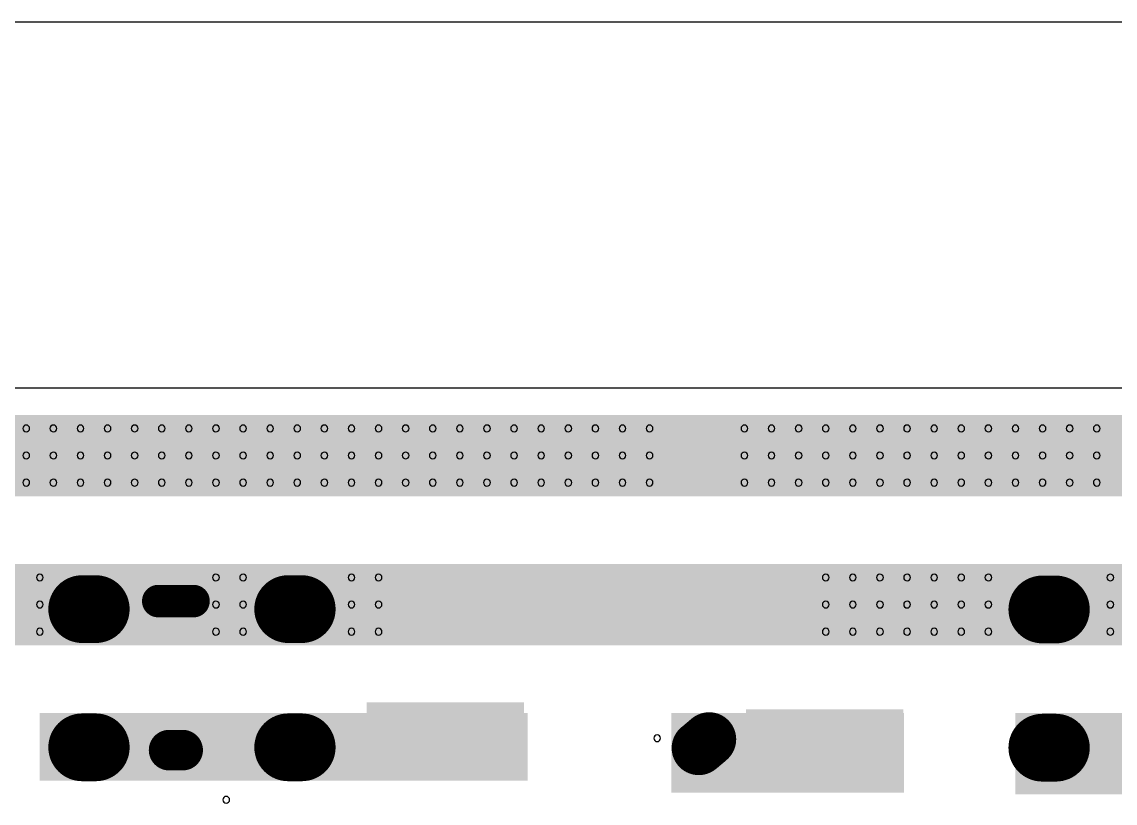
# Model space of a CAD drawing. Header units: inches. Extents: x 32166 to 66782, y 2386 to 7162.
# Drawn here: x 33559.1 to 33740.7, y 3628.6 to 3758.4 of the extents above; entities that cross this region are included whole.
import ezdxf

# ---------------------------------------------------------------- set-up
doc = ezdxf.new("R2010")
doc.units = ezdxf.units.IN
doc.header["$LTSCALE"] = 0.64311
doc.header["$MEASUREMENT"] = 0
for name, color, linetype in [('KEEPOUTLAYER', 6, 'CONTINUOUS'), ('MIDLAYER1', 16, 'CONTINUOUS'), ('MULTILAYER', 9, 'CONTINUOUS')]:
    doc.layers.add(name, color=color, linetype=linetype)

msp = doc.modelspace()

# ---------------------------------------------------------------- linework, layer by layer
at = {"layer": 'KEEPOUTLAYER'}
for p, q in [((32666.61, 3758.35), (34174.11, 3758.35)), ((32666.61, 3697.6), (34174.11, 3697.6))]:
    msp.add_line(p, q, dxfattribs=at)
at = {"layer": 'MIDLAYER1'}
for points, const_width in [([(33569.15, 3660.85), (33571.4, 3660.85)], 11.25), ([(33603.35, 3660.85), (33605.6, 3660.85)], 11.25), ([(33728.57, 3660.79), (33730.82, 3660.79)], 11.25), ([(33587.63, 3662.18), (33581.78, 3662.18)], 5.4), ([(33569.15, 3637.9), (33571.4, 3637.9)], 11.25), ([(33603.35, 3637.9), (33605.6, 3637.9)], 11.25), ([(33673.25, 3639.23), (33671.53, 3637.78)], 9), ([(33728.57, 3637.84), (33730.82, 3637.84)], 11.25), ([(33585.83, 3637.43), (33583.58, 3637.43)], 6.75)]:
    msp.add_lwpolyline(points, dxfattribs=dict(at, const_width=const_width))
for points, const_width in [([(33571.96, 3660.85, 1), (33566.34, 3660.85, 1)], 5.63), ([(33574.21, 3660.85, 1), (33568.59, 3660.85, 1)], 5.63), ([(33606.16, 3660.85, 1), (33600.54, 3660.85, 1)], 5.63), ([(33608.41, 3660.85, 1), (33602.79, 3660.85, 1)], 5.63), ([(33731.38, 3660.79, 1), (33725.76, 3660.79, 1)], 5.63), ([(33733.63, 3660.79, 1), (33728.01, 3660.79, 1)], 5.63), ([(33581.78, 3663.53, 1), (33581.78, 3660.83, 1)], 2.7), ([(33587.63, 3663.53, 1), (33587.63, 3660.83, 1)], 2.7), ([(33571.96, 3637.9, 1), (33566.34, 3637.9, 1)], 5.63), ([(33574.21, 3637.9, 1), (33568.59, 3637.9, 1)], 5.63), ([(33606.16, 3637.9, 1), (33600.54, 3637.9, 1)], 5.63), ([(33608.41, 3637.9, 1), (33602.79, 3637.9, 1)], 5.63), ([(33671.8, 3640.95, 1), (33674.69, 3637.51, 1)], 4.5), ([(33731.38, 3637.84, 1), (33725.76, 3637.84, 1)], 5.63), ([(33733.63, 3637.84, 1), (33728.01, 3637.84, 1)], 5.63), ([(33670.08, 3639.51, 1), (33672.97, 3636.06, 1)], 4.5), ([(33583.58, 3639.12, 1), (33583.58, 3635.75, 1)], 3.37), ([(33585.83, 3639.12, 1), (33585.83, 3635.75, 1)], 3.37)]:
    msp.add_lwpolyline(points, format="xyb", close=True, dxfattribs=dict(at, const_width=const_width))
for centre, start, end in [((33559.86, 3690.85), 0, 180), ((33559.86, 3690.85), 180, 0), ((33564.36, 3690.85), 0, 180), ((33564.36, 3690.85), 180, 0), ((33568.86, 3690.85), 0, 180), ((33568.86, 3690.85), 180, 0), ((33573.36, 3690.85), 0, 180), ((33573.36, 3690.85), 180, 0), ((33577.86, 3690.85), 0, 180), ((33577.86, 3690.85), 180, 0), ((33582.36, 3690.85), 0, 180), ((33582.36, 3690.85), 180, 0), ((33586.86, 3690.85), 0, 180), ((33586.86, 3690.85), 180, 0), ((33591.36, 3690.85), 0, 180), ((33591.36, 3690.85), 180, 0), ((33595.86, 3690.85), 0, 180), ((33595.86, 3690.85), 180, 0), ((33600.36, 3690.85), 0, 180), ((33600.36, 3690.85), 180, 0), ((33604.86, 3690.85), 0, 180), ((33604.86, 3690.85), 180, 0), ((33609.36, 3690.85), 0, 180), ((33609.36, 3690.85), 180, 0), ((33613.86, 3690.85), 0, 180), ((33613.86, 3690.85), 180, 0), ((33618.36, 3690.85), 0, 180), ((33618.36, 3690.85), 180, 0), ((33622.86, 3690.85), 0, 180), ((33622.86, 3690.85), 180, 0), ((33627.36, 3690.85), 0, 180), ((33627.36, 3690.85), 180, 0), ((33631.86, 3690.85), 0, 180), ((33631.86, 3690.85), 180, 0), ((33636.36, 3690.85), 0, 180), ((33636.36, 3690.85), 180, 0), ((33640.86, 3690.85), 0, 180), ((33640.86, 3690.85), 180, 0), ((33645.36, 3690.85), 0, 180), ((33645.36, 3690.85), 180, 0), ((33649.86, 3690.85), 0, 180), ((33649.86, 3690.85), 180, 0), ((33654.36, 3690.85), 0, 180), ((33654.36, 3690.85), 180, 0), ((33658.86, 3690.85), 0, 180), ((33658.86, 3690.85), 180, 0), ((33663.36, 3690.85), 0, 180), ((33663.36, 3690.85), 180, 0), ((33679.11, 3690.85), 0, 180), ((33679.11, 3690.85), 180, 0), ((33683.61, 3690.85), 0, 180), ((33683.61, 3690.85), 180, 0), ((33688.11, 3690.85), 0, 180), ((33688.11, 3690.85), 180, 0), ((33692.61, 3690.85), 0, 180), ((33692.61, 3690.85), 180, 0), ((33697.11, 3690.85), 0, 180), ((33697.11, 3690.85), 180, 0), ((33701.61, 3690.85), 0, 180), ((33701.61, 3690.85), 180, 0), ((33706.11, 3690.85), 0, 180), ((33706.11, 3690.85), 180, 0), ((33710.61, 3690.85), 0, 180), ((33710.61, 3690.85), 180, 0), ((33715.11, 3690.85), 0, 180), ((33715.11, 3690.85), 180, 0), ((33719.61, 3690.85), 0, 180), ((33719.61, 3690.85), 180, 0), ((33724.11, 3690.85), 0, 180), ((33724.11, 3690.85), 180, 0), ((33728.61, 3690.85), 0, 180), ((33728.61, 3690.85), 180, 0), ((33733.11, 3690.85), 0, 180), ((33733.11, 3690.85), 180, 0), ((33737.61, 3690.85), 0, 180), ((33737.61, 3690.85), 180, 0), ((33559.86, 3686.35), 0, 180), ((33564.36, 3686.35), 0, 180), ((33568.86, 3686.35), 0, 180), ((33573.36, 3686.35), 0, 180), ((33577.86, 3686.35), 0, 180), ((33582.36, 3686.35), 0, 180), ((33586.86, 3686.35), 0, 180), ((33591.36, 3686.35), 0, 180), ((33595.86, 3686.35), 0, 180), ((33600.36, 3686.35), 0, 180), ((33604.86, 3686.35), 0, 180), ((33609.36, 3686.35), 0, 180), ((33613.86, 3686.35), 0, 180), ((33618.36, 3686.35), 0, 180), ((33622.86, 3686.35), 0, 180), ((33627.36, 3686.35), 0, 180), ((33631.86, 3686.35), 0, 180), ((33636.36, 3686.35), 0, 180), ((33640.86, 3686.35), 0, 180), ((33645.36, 3686.35), 0, 180), ((33649.86, 3686.35), 0, 180), ((33654.36, 3686.35), 0, 180), ((33658.86, 3686.35), 0, 180), ((33663.36, 3686.35), 0, 180), ((33679.11, 3686.35), 0, 180), ((33683.61, 3686.35), 0, 180), ((33688.11, 3686.35), 0, 180), ((33692.61, 3686.35), 0, 180), ((33697.11, 3686.35), 0, 180), ((33701.61, 3686.35), 0, 180), ((33706.11, 3686.35), 0, 180), ((33710.61, 3686.35), 0, 180), ((33715.11, 3686.35), 0, 180), ((33719.61, 3686.35), 0, 180), ((33724.11, 3686.35), 0, 180), ((33728.61, 3686.35), 0, 180), ((33733.11, 3686.35), 0, 180), ((33737.61, 3686.35), 0, 180), ((33559.86, 3686.35), 180, 0), ((33564.36, 3686.35), 180, 0), ((33568.86, 3686.35), 180, 0), ((33573.36, 3686.35), 180, 0), ((33577.86, 3686.35), 180, 0), ((33582.36, 3686.35), 180, 0), ((33586.86, 3686.35), 180, 0), ((33591.36, 3686.35), 180, 0), ((33595.86, 3686.35), 180, 0), ((33600.36, 3686.35), 180, 0), ((33604.86, 3686.35), 180, 0), ((33609.36, 3686.35), 180, 0), ((33613.86, 3686.35), 180, 0), ((33618.36, 3686.35), 180, 0), ((33622.86, 3686.35), 180, 0), ((33627.36, 3686.35), 180, 0), ((33631.86, 3686.35), 180, 0), ((33636.36, 3686.35), 180, 0), ((33640.86, 3686.35), 180, 0), ((33645.36, 3686.35), 180, 0), ((33649.86, 3686.35), 180, 0), ((33654.36, 3686.35), 180, 0), ((33658.86, 3686.35), 180, 0), ((33663.36, 3686.35), 180, 0), ((33679.11, 3686.35), 180, 0), ((33683.61, 3686.35), 180, 0), ((33688.11, 3686.35), 180, 0), ((33692.61, 3686.35), 180, 0), ((33697.11, 3686.35), 180, 0), ((33701.61, 3686.35), 180, 0), ((33706.11, 3686.35), 180, 0), ((33710.61, 3686.35), 180, 0), ((33715.11, 3686.35), 180, 0), ((33719.61, 3686.35), 180, 0), ((33724.11, 3686.35), 180, 0), ((33728.61, 3686.35), 180, 0), ((33733.11, 3686.35), 180, 0), ((33737.61, 3686.35), 180, 0), ((33559.86, 3681.85), 0, 180), ((33559.86, 3681.85), 180, 0), ((33564.36, 3681.85), 0, 180), ((33564.36, 3681.85), 180, 0), ((33568.86, 3681.85), 0, 180), ((33568.86, 3681.85), 180, 0), ((33573.36, 3681.85), 0, 180), ((33573.36, 3681.85), 180, 0), ((33577.86, 3681.85), 0, 180), ((33577.86, 3681.85), 180, 0), ((33582.36, 3681.85), 0, 180), ((33582.36, 3681.85), 180, 0), ((33586.86, 3681.85), 0, 180), ((33586.86, 3681.85), 180, 0), ((33591.36, 3681.85), 0, 180), ((33591.36, 3681.85), 180, 0), ((33595.86, 3681.85), 0, 180), ((33595.86, 3681.85), 180, 0), ((33600.36, 3681.85), 0, 180), ((33600.36, 3681.85), 180, 0), ((33604.86, 3681.85), 0, 180), ((33604.86, 3681.85), 180, 0), ((33609.36, 3681.85), 0, 180), ((33609.36, 3681.85), 180, 0), ((33613.86, 3681.85), 0, 180), ((33613.86, 3681.85), 180, 0), ((33618.36, 3681.85), 0, 180), ((33618.36, 3681.85), 180, 0), ((33622.86, 3681.85), 0, 180), ((33622.86, 3681.85), 180, 0), ((33627.36, 3681.85), 0, 180), ((33627.36, 3681.85), 180, 0), ((33631.86, 3681.85), 0, 180), ((33631.86, 3681.85), 180, 0), ((33636.36, 3681.85), 0, 180), ((33636.36, 3681.85), 180, 0), ((33640.86, 3681.85), 0, 180), ((33640.86, 3681.85), 180, 0), ((33645.36, 3681.85), 0, 180), ((33645.36, 3681.85), 180, 0), ((33649.86, 3681.85), 0, 180), ((33649.86, 3681.85), 180, 0), ((33654.36, 3681.85), 0, 180), ((33654.36, 3681.85), 180, 0), ((33658.86, 3681.85), 0, 180), ((33658.86, 3681.85), 180, 0), ((33663.36, 3681.85), 0, 180), ((33663.36, 3681.85), 180, 0), ((33679.11, 3681.85), 0, 180), ((33679.11, 3681.85), 180, 0), ((33683.61, 3681.85), 0, 180), ((33683.61, 3681.85), 180, 0), ((33688.11, 3681.85), 0, 180), ((33688.11, 3681.85), 180, 0), ((33692.61, 3681.85), 0, 180), ((33692.61, 3681.85), 180, 0), ((33697.11, 3681.85), 0, 180), ((33697.11, 3681.85), 180, 0), ((33701.61, 3681.85), 0, 180), ((33701.61, 3681.85), 180, 0), ((33706.11, 3681.85), 0, 180), ((33706.11, 3681.85), 180, 0), ((33710.61, 3681.85), 0, 180), ((33710.61, 3681.85), 180, 0), ((33715.11, 3681.85), 0, 180), ((33715.11, 3681.85), 180, 0), ((33719.61, 3681.85), 0, 180), ((33719.61, 3681.85), 180, 0), ((33724.11, 3681.85), 0, 180), ((33724.11, 3681.85), 180, 0), ((33728.61, 3681.85), 0, 180), ((33728.61, 3681.85), 180, 0), ((33733.11, 3681.85), 0, 180), ((33733.11, 3681.85), 180, 0), ((33737.61, 3681.85), 0, 180), ((33737.61, 3681.85), 180, 0), ((33562.11, 3666.1), 0, 180), ((33562.11, 3666.1), 180, 0), ((33591.36, 3666.1), 0, 180), ((33591.36, 3666.1), 180, 0), ((33595.86, 3666.1), 0, 180), ((33595.86, 3666.1), 180, 0), ((33613.86, 3666.1), 0, 180), ((33613.86, 3666.1), 180, 0), ((33618.36, 3666.1), 0, 180), ((33618.36, 3666.1), 180, 0), ((33692.61, 3666.1), 0, 180), ((33692.61, 3666.1), 180, 0), ((33697.11, 3666.1), 0, 180), ((33697.11, 3666.1), 180, 0), ((33701.61, 3666.1), 0, 180), ((33701.61, 3666.1), 180, 0), ((33706.11, 3666.1), 0, 180), ((33706.11, 3666.1), 180, 0), ((33710.61, 3666.1), 0, 180), ((33710.61, 3666.1), 180, 0), ((33715.11, 3666.1), 0, 180), ((33715.11, 3666.1), 180, 0), ((33719.61, 3666.1), 0, 180), ((33719.61, 3666.1), 180, 0), ((33739.86, 3666.1), 0, 180), ((33739.86, 3666.1), 180, 0), ((33562.11, 3661.6), 0, 180), ((33562.11, 3661.6), 180, 0), ((33591.36, 3661.6), 0, 180), ((33591.36, 3661.6), 180, 0), ((33595.86, 3661.6), 0, 180), ((33595.86, 3661.6), 180, 0), ((33613.86, 3661.6), 0, 180), ((33613.86, 3661.6), 180, 0), ((33618.36, 3661.6), 0, 180), ((33618.36, 3661.6), 180, 0), ((33692.61, 3661.6), 0, 180), ((33692.61, 3661.6), 180, 0), ((33697.11, 3661.6), 0, 180), ((33697.11, 3661.6), 180, 0), ((33701.61, 3661.6), 0, 180), ((33701.61, 3661.6), 180, 0), ((33706.11, 3661.6), 0, 180), ((33706.11, 3661.6), 180, 0), ((33710.61, 3661.6), 0, 180), ((33710.61, 3661.6), 180, 0), ((33715.11, 3661.6), 0, 180), ((33715.11, 3661.6), 180, 0), ((33719.61, 3661.6), 0, 180), ((33719.61, 3661.6), 180, 0), ((33739.86, 3661.6), 0, 180), ((33739.86, 3661.6), 180, 0), ((33562.11, 3657.1), 0, 180), ((33562.11, 3657.1), 180, 0), ((33591.36, 3657.1), 0, 180), ((33591.36, 3657.1), 180, 0), ((33595.86, 3657.1), 0, 180), ((33595.86, 3657.1), 180, 0), ((33613.86, 3657.1), 0, 180), ((33613.86, 3657.1), 180, 0), ((33618.36, 3657.1), 0, 180), ((33618.36, 3657.1), 180, 0), ((33692.61, 3657.1), 0, 180), ((33692.61, 3657.1), 180, 0), ((33697.11, 3657.1), 0, 180), ((33697.11, 3657.1), 180, 0), ((33701.61, 3657.1), 0, 180), ((33701.61, 3657.1), 180, 0), ((33706.11, 3657.1), 0, 180), ((33706.11, 3657.1), 180, 0), ((33710.61, 3657.1), 0, 180), ((33710.61, 3657.1), 180, 0), ((33715.11, 3657.1), 0, 180), ((33715.11, 3657.1), 180, 0), ((33719.61, 3657.1), 0, 180), ((33719.61, 3657.1), 180, 0), ((33739.86, 3657.1), 0, 180), ((33739.86, 3657.1), 180, 0), ((33664.62, 3639.41), 0, 180), ((33664.62, 3639.41), 180, 0), ((33593.07, 3629.2), 0, 180), ((33593.07, 3629.2), 180, 0)]:
    msp.add_arc(centre, 0.562, start, end, dxfattribs=at)
for points in [[(33418.11, 3679.6), (33872.61, 3679.6), (33418.11, 3693.1), (33872.61, 3693.1)], [(33321.36, 3654.85), (33928.86, 3654.85), (33321.36, 3668.35), (33928.86, 3668.35)], [(33642.49, 3645.36), (33616.39, 3645.36), (33642.49, 3634.11), (33616.39, 3634.11)], [(33562.11, 3632.35), (33643.11, 3632.35), (33562.11, 3643.6), (33643.11, 3643.6)], [(33666.96, 3630.37), (33705.62, 3630.37), (33666.96, 3643.6), (33705.62, 3643.6)], [(33705.49, 3644.23), (33679.39, 3644.23), (33705.49, 3635.23), (33679.39, 3635.23)], [(33724.11, 3630.1), (33802.86, 3630.1), (33724.11, 3643.6), (33802.86, 3643.6)]]:
    msp.add_solid(points, dxfattribs=at)
at = {"layer": 'MULTILAYER'}
for points, const_width in [([(33569.15, 3660.85), (33571.4, 3660.85)], 11.25), ([(33603.35, 3660.85), (33605.6, 3660.85)], 11.25), ([(33728.57, 3660.79), (33730.82, 3660.79)], 11.25), ([(33587.63, 3662.18), (33581.78, 3662.18)], 5.4), ([(33569.15, 3637.9), (33571.4, 3637.9)], 11.25), ([(33603.35, 3637.9), (33605.6, 3637.9)], 11.25), ([(33673.25, 3639.23), (33671.53, 3637.78)], 9), ([(33728.57, 3637.84), (33730.82, 3637.84)], 11.25), ([(33585.83, 3637.43), (33583.58, 3637.43)], 6.75)]:
    msp.add_lwpolyline(points, dxfattribs=dict(at, const_width=const_width))
for points, const_width in [([(33571.96, 3660.85, 1), (33566.34, 3660.85, 1)], 5.63), ([(33574.21, 3660.85, 1), (33568.59, 3660.85, 1)], 5.63), ([(33606.16, 3660.85, 1), (33600.54, 3660.85, 1)], 5.63), ([(33608.41, 3660.85, 1), (33602.79, 3660.85, 1)], 5.63), ([(33731.38, 3660.79, 1), (33725.76, 3660.79, 1)], 5.63), ([(33733.63, 3660.79, 1), (33728.01, 3660.79, 1)], 5.63), ([(33581.78, 3663.53, 1), (33581.78, 3660.83, 1)], 2.7), ([(33587.63, 3663.53, 1), (33587.63, 3660.83, 1)], 2.7), ([(33571.96, 3637.9, 1), (33566.34, 3637.9, 1)], 5.63), ([(33574.21, 3637.9, 1), (33568.59, 3637.9, 1)], 5.63), ([(33606.16, 3637.9, 1), (33600.54, 3637.9, 1)], 5.63), ([(33608.41, 3637.9, 1), (33602.79, 3637.9, 1)], 5.63), ([(33671.8, 3640.95, 1), (33674.69, 3637.51, 1)], 4.5), ([(33731.38, 3637.84, 1), (33725.76, 3637.84, 1)], 5.63), ([(33733.63, 3637.84, 1), (33728.01, 3637.84, 1)], 5.63), ([(33670.08, 3639.51, 1), (33672.97, 3636.06, 1)], 4.5), ([(33583.58, 3639.12, 1), (33583.58, 3635.75, 1)], 3.37), ([(33585.83, 3639.12, 1), (33585.83, 3635.75, 1)], 3.37)]:
    msp.add_lwpolyline(points, format="xyb", close=True, dxfattribs=dict(at, const_width=const_width))
for centre, start, end in [((33559.86, 3690.85), 0, 180), ((33559.86, 3690.85), 180, 0), ((33564.36, 3690.85), 0, 180), ((33564.36, 3690.85), 180, 0), ((33568.86, 3690.85), 0, 180), ((33568.86, 3690.85), 180, 0), ((33573.36, 3690.85), 0, 180), ((33573.36, 3690.85), 180, 0), ((33577.86, 3690.85), 0, 180), ((33577.86, 3690.85), 180, 0), ((33582.36, 3690.85), 0, 180), ((33582.36, 3690.85), 180, 0), ((33586.86, 3690.85), 0, 180), ((33586.86, 3690.85), 180, 0), ((33591.36, 3690.85), 0, 180), ((33591.36, 3690.85), 180, 0), ((33595.86, 3690.85), 0, 180), ((33595.86, 3690.85), 180, 0), ((33600.36, 3690.85), 0, 180), ((33600.36, 3690.85), 180, 0), ((33604.86, 3690.85), 0, 180), ((33604.86, 3690.85), 180, 0), ((33609.36, 3690.85), 0, 180), ((33609.36, 3690.85), 180, 0), ((33613.86, 3690.85), 0, 180), ((33613.86, 3690.85), 180, 0), ((33618.36, 3690.85), 0, 180), ((33618.36, 3690.85), 180, 0), ((33622.86, 3690.85), 0, 180), ((33622.86, 3690.85), 180, 0), ((33627.36, 3690.85), 0, 180), ((33627.36, 3690.85), 180, 0), ((33631.86, 3690.85), 0, 180), ((33631.86, 3690.85), 180, 0), ((33636.36, 3690.85), 0, 180), ((33636.36, 3690.85), 180, 0), ((33640.86, 3690.85), 0, 180), ((33640.86, 3690.85), 180, 0), ((33645.36, 3690.85), 0, 180), ((33645.36, 3690.85), 180, 0), ((33649.86, 3690.85), 0, 180), ((33649.86, 3690.85), 180, 0), ((33654.36, 3690.85), 0, 180), ((33654.36, 3690.85), 180, 0), ((33658.86, 3690.85), 0, 180), ((33658.86, 3690.85), 180, 0), ((33663.36, 3690.85), 0, 180), ((33663.36, 3690.85), 180, 0), ((33679.11, 3690.85), 0, 180), ((33679.11, 3690.85), 180, 0), ((33683.61, 3690.85), 0, 180), ((33683.61, 3690.85), 180, 0), ((33688.11, 3690.85), 0, 180), ((33688.11, 3690.85), 180, 0), ((33692.61, 3690.85), 0, 180), ((33692.61, 3690.85), 180, 0), ((33697.11, 3690.85), 0, 180), ((33697.11, 3690.85), 180, 0), ((33701.61, 3690.85), 0, 180), ((33701.61, 3690.85), 180, 0), ((33706.11, 3690.85), 0, 180), ((33706.11, 3690.85), 180, 0), ((33710.61, 3690.85), 0, 180), ((33710.61, 3690.85), 180, 0), ((33715.11, 3690.85), 0, 180), ((33715.11, 3690.85), 180, 0), ((33719.61, 3690.85), 0, 180), ((33719.61, 3690.85), 180, 0), ((33724.11, 3690.85), 0, 180), ((33724.11, 3690.85), 180, 0), ((33728.61, 3690.85), 0, 180), ((33728.61, 3690.85), 180, 0), ((33733.11, 3690.85), 0, 180), ((33733.11, 3690.85), 180, 0), ((33737.61, 3690.85), 0, 180), ((33737.61, 3690.85), 180, 0), ((33559.86, 3686.35), 0, 180), ((33564.36, 3686.35), 0, 180), ((33568.86, 3686.35), 0, 180), ((33573.36, 3686.35), 0, 180), ((33577.86, 3686.35), 0, 180), ((33582.36, 3686.35), 0, 180), ((33586.86, 3686.35), 0, 180), ((33591.36, 3686.35), 0, 180), ((33595.86, 3686.35), 0, 180), ((33600.36, 3686.35), 0, 180), ((33604.86, 3686.35), 0, 180), ((33609.36, 3686.35), 0, 180), ((33613.86, 3686.35), 0, 180), ((33618.36, 3686.35), 0, 180), ((33622.86, 3686.35), 0, 180), ((33627.36, 3686.35), 0, 180), ((33631.86, 3686.35), 0, 180), ((33636.36, 3686.35), 0, 180), ((33640.86, 3686.35), 0, 180), ((33645.36, 3686.35), 0, 180), ((33649.86, 3686.35), 0, 180), ((33654.36, 3686.35), 0, 180), ((33658.86, 3686.35), 0, 180), ((33663.36, 3686.35), 0, 180), ((33679.11, 3686.35), 0, 180), ((33683.61, 3686.35), 0, 180), ((33688.11, 3686.35), 0, 180), ((33692.61, 3686.35), 0, 180), ((33697.11, 3686.35), 0, 180), ((33701.61, 3686.35), 0, 180), ((33706.11, 3686.35), 0, 180), ((33710.61, 3686.35), 0, 180), ((33715.11, 3686.35), 0, 180), ((33719.61, 3686.35), 0, 180), ((33724.11, 3686.35), 0, 180), ((33728.61, 3686.35), 0, 180), ((33733.11, 3686.35), 0, 180), ((33737.61, 3686.35), 0, 180), ((33559.86, 3686.35), 180, 0), ((33564.36, 3686.35), 180, 0), ((33568.86, 3686.35), 180, 0), ((33573.36, 3686.35), 180, 0), ((33577.86, 3686.35), 180, 0), ((33582.36, 3686.35), 180, 0), ((33586.86, 3686.35), 180, 0), ((33591.36, 3686.35), 180, 0), ((33595.86, 3686.35), 180, 0), ((33600.36, 3686.35), 180, 0), ((33604.86, 3686.35), 180, 0), ((33609.36, 3686.35), 180, 0), ((33613.86, 3686.35), 180, 0), ((33618.36, 3686.35), 180, 0), ((33622.86, 3686.35), 180, 0), ((33627.36, 3686.35), 180, 0), ((33631.86, 3686.35), 180, 0), ((33636.36, 3686.35), 180, 0), ((33640.86, 3686.35), 180, 0), ((33645.36, 3686.35), 180, 0), ((33649.86, 3686.35), 180, 0), ((33654.36, 3686.35), 180, 0), ((33658.86, 3686.35), 180, 0), ((33663.36, 3686.35), 180, 0), ((33679.11, 3686.35), 180, 0), ((33683.61, 3686.35), 180, 0), ((33688.11, 3686.35), 180, 0), ((33692.61, 3686.35), 180, 0), ((33697.11, 3686.35), 180, 0), ((33701.61, 3686.35), 180, 0), ((33706.11, 3686.35), 180, 0), ((33710.61, 3686.35), 180, 0), ((33715.11, 3686.35), 180, 0), ((33719.61, 3686.35), 180, 0), ((33724.11, 3686.35), 180, 0), ((33728.61, 3686.35), 180, 0), ((33733.11, 3686.35), 180, 0), ((33737.61, 3686.35), 180, 0), ((33559.86, 3681.85), 0, 180), ((33559.86, 3681.85), 180, 0), ((33564.36, 3681.85), 0, 180), ((33564.36, 3681.85), 180, 0), ((33568.86, 3681.85), 0, 180), ((33568.86, 3681.85), 180, 0), ((33573.36, 3681.85), 0, 180), ((33573.36, 3681.85), 180, 0), ((33577.86, 3681.85), 0, 180), ((33577.86, 3681.85), 180, 0), ((33582.36, 3681.85), 0, 180), ((33582.36, 3681.85), 180, 0), ((33586.86, 3681.85), 0, 180), ((33586.86, 3681.85), 180, 0), ((33591.36, 3681.85), 0, 180), ((33591.36, 3681.85), 180, 0), ((33595.86, 3681.85), 0, 180), ((33595.86, 3681.85), 180, 0), ((33600.36, 3681.85), 0, 180), ((33600.36, 3681.85), 180, 0), ((33604.86, 3681.85), 0, 180), ((33604.86, 3681.85), 180, 0), ((33609.36, 3681.85), 0, 180), ((33609.36, 3681.85), 180, 0), ((33613.86, 3681.85), 0, 180), ((33613.86, 3681.85), 180, 0), ((33618.36, 3681.85), 0, 180), ((33618.36, 3681.85), 180, 0), ((33622.86, 3681.85), 0, 180), ((33622.86, 3681.85), 180, 0), ((33627.36, 3681.85), 0, 180), ((33627.36, 3681.85), 180, 0), ((33631.86, 3681.85), 0, 180), ((33631.86, 3681.85), 180, 0), ((33636.36, 3681.85), 0, 180), ((33636.36, 3681.85), 180, 0), ((33640.86, 3681.85), 0, 180), ((33640.86, 3681.85), 180, 0), ((33645.36, 3681.85), 0, 180), ((33645.36, 3681.85), 180, 0), ((33649.86, 3681.85), 0, 180), ((33649.86, 3681.85), 180, 0), ((33654.36, 3681.85), 0, 180), ((33654.36, 3681.85), 180, 0), ((33658.86, 3681.85), 0, 180), ((33658.86, 3681.85), 180, 0), ((33663.36, 3681.85), 0, 180), ((33663.36, 3681.85), 180, 0), ((33679.11, 3681.85), 0, 180), ((33679.11, 3681.85), 180, 0), ((33683.61, 3681.85), 0, 180), ((33683.61, 3681.85), 180, 0), ((33688.11, 3681.85), 0, 180), ((33688.11, 3681.85), 180, 0), ((33692.61, 3681.85), 0, 180), ((33692.61, 3681.85), 180, 0), ((33697.11, 3681.85), 0, 180), ((33697.11, 3681.85), 180, 0), ((33701.61, 3681.85), 0, 180), ((33701.61, 3681.85), 180, 0), ((33706.11, 3681.85), 0, 180), ((33706.11, 3681.85), 180, 0), ((33710.61, 3681.85), 0, 180), ((33710.61, 3681.85), 180, 0), ((33715.11, 3681.85), 0, 180), ((33715.11, 3681.85), 180, 0), ((33719.61, 3681.85), 0, 180), ((33719.61, 3681.85), 180, 0), ((33724.11, 3681.85), 0, 180), ((33724.11, 3681.85), 180, 0), ((33728.61, 3681.85), 0, 180), ((33728.61, 3681.85), 180, 0), ((33733.11, 3681.85), 0, 180), ((33733.11, 3681.85), 180, 0), ((33737.61, 3681.85), 0, 180), ((33737.61, 3681.85), 180, 0), ((33562.11, 3666.1), 0, 180), ((33562.11, 3666.1), 180, 0), ((33591.36, 3666.1), 0, 180), ((33591.36, 3666.1), 180, 0), ((33595.86, 3666.1), 0, 180), ((33595.86, 3666.1), 180, 0), ((33613.86, 3666.1), 0, 180), ((33613.86, 3666.1), 180, 0), ((33618.36, 3666.1), 0, 180), ((33618.36, 3666.1), 180, 0), ((33692.61, 3666.1), 0, 180), ((33692.61, 3666.1), 180, 0), ((33697.11, 3666.1), 0, 180), ((33697.11, 3666.1), 180, 0), ((33701.61, 3666.1), 0, 180), ((33701.61, 3666.1), 180, 0), ((33706.11, 3666.1), 0, 180), ((33706.11, 3666.1), 180, 0), ((33710.61, 3666.1), 0, 180), ((33710.61, 3666.1), 180, 0), ((33715.11, 3666.1), 0, 180), ((33715.11, 3666.1), 180, 0), ((33719.61, 3666.1), 0, 180), ((33719.61, 3666.1), 180, 0), ((33739.86, 3666.1), 0, 180), ((33739.86, 3666.1), 180, 0), ((33562.11, 3661.6), 0, 180), ((33562.11, 3661.6), 180, 0), ((33591.36, 3661.6), 0, 180), ((33591.36, 3661.6), 180, 0), ((33595.86, 3661.6), 0, 180), ((33595.86, 3661.6), 180, 0), ((33613.86, 3661.6), 0, 180), ((33613.86, 3661.6), 180, 0), ((33618.36, 3661.6), 0, 180), ((33618.36, 3661.6), 180, 0), ((33692.61, 3661.6), 0, 180), ((33692.61, 3661.6), 180, 0), ((33697.11, 3661.6), 0, 180), ((33697.11, 3661.6), 180, 0), ((33701.61, 3661.6), 0, 180), ((33701.61, 3661.6), 180, 0), ((33706.11, 3661.6), 0, 180), ((33706.11, 3661.6), 180, 0), ((33710.61, 3661.6), 0, 180), ((33710.61, 3661.6), 180, 0), ((33715.11, 3661.6), 0, 180), ((33715.11, 3661.6), 180, 0), ((33719.61, 3661.6), 0, 180), ((33719.61, 3661.6), 180, 0), ((33739.86, 3661.6), 0, 180), ((33739.86, 3661.6), 180, 0), ((33562.11, 3657.1), 0, 180), ((33562.11, 3657.1), 180, 0), ((33591.36, 3657.1), 0, 180), ((33591.36, 3657.1), 180, 0), ((33595.86, 3657.1), 0, 180), ((33595.86, 3657.1), 180, 0), ((33613.86, 3657.1), 0, 180), ((33613.86, 3657.1), 180, 0), ((33618.36, 3657.1), 0, 180), ((33618.36, 3657.1), 180, 0), ((33692.61, 3657.1), 0, 180), ((33692.61, 3657.1), 180, 0), ((33697.11, 3657.1), 0, 180), ((33697.11, 3657.1), 180, 0), ((33701.61, 3657.1), 0, 180), ((33701.61, 3657.1), 180, 0), ((33706.11, 3657.1), 0, 180), ((33706.11, 3657.1), 180, 0), ((33710.61, 3657.1), 0, 180), ((33710.61, 3657.1), 180, 0), ((33715.11, 3657.1), 0, 180), ((33715.11, 3657.1), 180, 0), ((33719.61, 3657.1), 0, 180), ((33719.61, 3657.1), 180, 0), ((33739.86, 3657.1), 0, 180), ((33739.86, 3657.1), 180, 0), ((33664.62, 3639.41), 0, 180), ((33664.62, 3639.41), 180, 0), ((33593.07, 3629.2), 0, 180), ((33593.07, 3629.2), 180, 0)]:
    msp.add_arc(centre, 0.562, start, end, dxfattribs=at)
for points in [[(33642.49, 3645.36), (33616.39, 3645.36), (33642.49, 3634.11), (33616.39, 3634.11)], [(33705.49, 3644.23), (33679.39, 3644.23), (33705.49, 3635.23), (33679.39, 3635.23)]]:
    msp.add_solid(points, dxfattribs=at)

doc.saveas('drawing.dxf')
